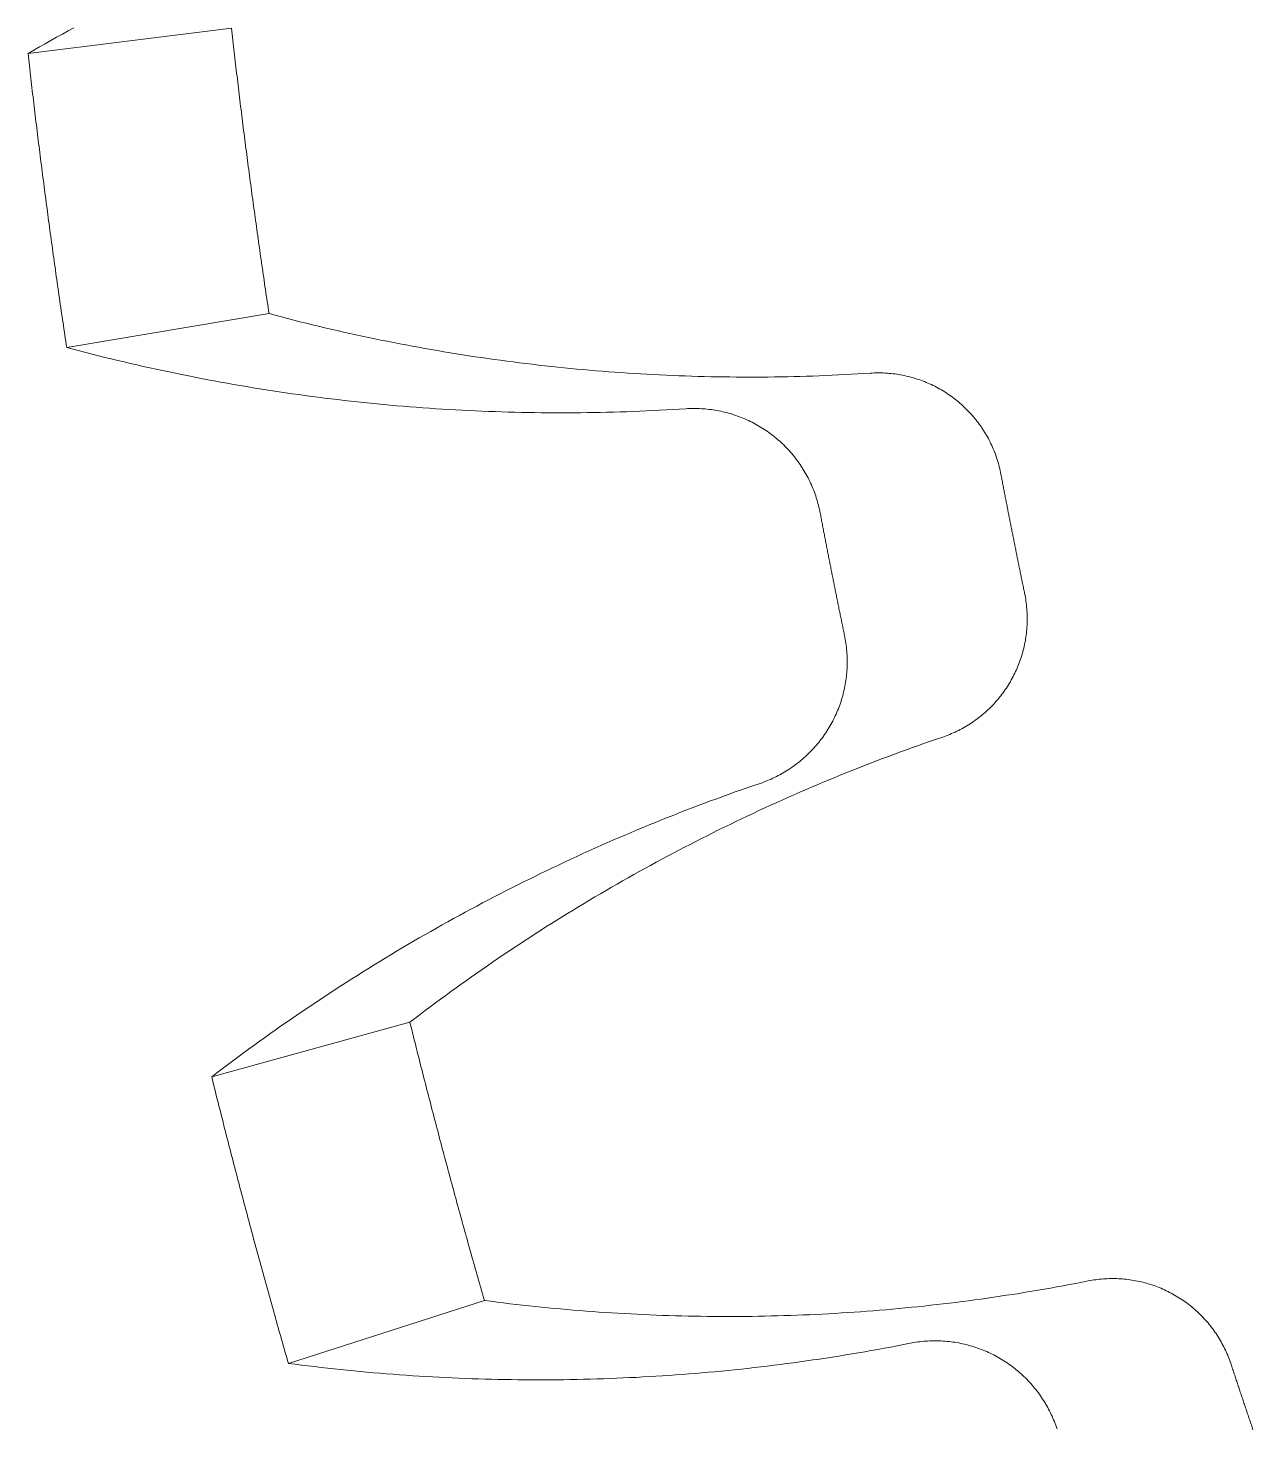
# Model space of a CAD drawing. Header units: millimetres. Extents: x 168.5 to 245.6, y 23.5 to 109.
# Drawn here: x 168.77 to 175.36, y 54.08 to 61.61 of the extents above; entities that cross this region are included whole.
import ezdxf

# ---------------------------------------------------------------- set-up
doc = ezdxf.new("R2010")
doc.units = ezdxf.units.MM
doc.layers.get('0').update_dxf_attribs({"true_color": 0xc2ced6})

# ---------------------------------------------------------------- blocks, each defined once
blk = doc.blocks.new('A$C346350F0')
at = {"color": 0, "linetype": 'Continuous', "lineweight": 0}
for p, q in [((-37.1773, -4.6469), (-38.2709, -4.7836)), ((-36.9753, -6.1816), (-38.0629, -6.3635)), ((-36.218, -9.989), (-37.2834, -10.2828)), ((-35.8174, -11.4842), (-36.871, -11.822))]:
    blk.add_line(p, q, dxfattribs=at)
for points in [[(-38.0241, -4.6454), (-38.0552, -4.6623), (-38.0862, -4.6793), (-38.1171, -4.6965), (-38.148, -4.7137), (-38.1788, -4.731), (-38.2096, -4.7484), (-38.2403, -4.766), (-38.2709, -4.7836)], [(-37.1773, -4.6469), (-37.1755, -4.6631), (-37.1736, -4.6793), (-37.1718, -4.6955), (-37.1699, -4.7117), (-37.1681, -4.7279), (-37.1662, -4.7441), (-37.1644, -4.7603), (-37.1625, -4.7764), (-37.1606, -4.7926), (-37.1587, -4.8088), (-37.1568, -4.825), (-37.1549, -4.8412), (-37.153, -4.8574), (-37.1511, -4.8736), (-37.1492, -4.8897), (-37.1473, -4.9059), (-37.1453, -4.9221), (-37.1434, -4.9383), (-37.1415, -4.9545), (-37.1395, -4.9706), (-37.1376, -4.9868), (-37.1356, -5.003), (-37.1336, -5.0192), (-37.1317, -5.0353), (-37.1297, -5.0515), (-37.1277, -5.0677), (-37.1257, -5.0839), (-37.1237, -5.1), (-37.1217, -5.1162), (-37.1197, -5.1324), (-37.1177, -5.1485), (-37.1156, -5.1647), (-37.1136, -5.1809), (-37.1116, -5.197), (-37.1095, -5.2132), (-37.1075, -5.2294), (-37.1054, -5.2455), (-37.1033, -5.2617), (-37.1013, -5.2779), (-37.0992, -5.294), (-37.0971, -5.3102), (-37.095, -5.3264), (-37.0929, -5.3425), (-37.0908, -5.3587), (-37.0887, -5.3748), (-37.0866, -5.391), (-37.0845, -5.4071), (-37.0824, -5.4233), (-37.0802, -5.4395), (-37.0781, -5.4556), (-37.0759, -5.4718), (-37.0738, -5.4879), (-37.0716, -5.5041), (-37.0695, -5.5202), (-37.0673, -5.5364), (-37.0651, -5.5525), (-37.0629, -5.5687), (-37.0607, -5.5848), (-37.0586, -5.601), (-37.0563, -5.6171), (-37.0541, -5.6333), (-37.0519, -5.6494), (-37.0497, -5.6655), (-37.0475, -5.6817), (-37.0452, -5.6978), (-37.043, -5.714), (-37.0408, -5.7301), (-37.0385, -5.7462), (-37.0362, -5.7624), (-37.034, -5.7785), (-37.0317, -5.7947), (-37.0294, -5.8108), (-37.0271, -5.8269), (-37.0248, -5.8431), (-37.0225, -5.8592), (-37.0202, -5.8753), (-37.0179, -5.8915), (-37.0156, -5.9076), (-37.0133, -5.9237), (-37.011, -5.9398), (-37.0086, -5.956), (-37.0063, -5.9721), (-37.0039, -5.9882), (-37.0016, -6.0043), (-36.9992, -6.0205), (-36.9969, -6.0366), (-36.9945, -6.0527), (-36.9921, -6.0688), (-36.9897, -6.0849), (-36.9873, -6.1011), (-36.9849, -6.1172), (-36.9825, -6.1333), (-36.9801, -6.1494), (-36.9777, -6.1655), (-36.9753, -6.1816)], [(-38.2709, -4.7836), (-38.269, -4.8003), (-38.2671, -4.817), (-38.2653, -4.8336), (-38.2634, -4.8503), (-38.2614, -4.867), (-38.2595, -4.8836), (-38.2576, -4.9003), (-38.2557, -4.9169), (-38.2537, -4.9336), (-38.2518, -4.9503), (-38.2499, -4.9669), (-38.2479, -4.9836), (-38.2459, -5.0003), (-38.244, -5.0169), (-38.242, -5.0336), (-38.24, -5.0502), (-38.238, -5.0669), (-38.236, -5.0835), (-38.234, -5.1002), (-38.232, -5.1169), (-38.23, -5.1335), (-38.228, -5.1502), (-38.226, -5.1668), (-38.2239, -5.1835), (-38.2219, -5.2001), (-38.2199, -5.2168), (-38.2178, -5.2334), (-38.2158, -5.2501), (-38.2137, -5.2667), (-38.2116, -5.2834), (-38.2095, -5.3), (-38.2075, -5.3166), (-38.2054, -5.3333), (-38.2033, -5.3499), (-38.2012, -5.3666), (-38.199, -5.3832), (-38.1969, -5.3999), (-38.1948, -5.4165), (-38.1927, -5.4331), (-38.1905, -5.4498), (-38.1884, -5.4664), (-38.1862, -5.483), (-38.1841, -5.4997), (-38.1819, -5.5163), (-38.1798, -5.5329), (-38.1776, -5.5496), (-38.1754, -5.5662), (-38.1732, -5.5828), (-38.171, -5.5995), (-38.1688, -5.6161), (-38.1666, -5.6327), (-38.1644, -5.6494), (-38.1622, -5.666), (-38.1599, -5.6826), (-38.1577, -5.6992), (-38.1555, -5.7159), (-38.1532, -5.7325), (-38.151, -5.7491), (-38.1487, -5.7657), (-38.1464, -5.7823), (-38.1442, -5.799), (-38.1419, -5.8156), (-38.1396, -5.8322), (-38.1373, -5.8488), (-38.135, -5.8654), (-38.1327, -5.8821), (-38.1304, -5.8987), (-38.128, -5.9153), (-38.1257, -5.9319), (-38.1234, -5.9485), (-38.1211, -5.9651), (-38.1187, -5.9817), (-38.1164, -5.9983), (-38.114, -6.0149), (-38.1116, -6.0315), (-38.1093, -6.0482), (-38.1069, -6.0648), (-38.1045, -6.0814), (-38.1021, -6.098), (-38.0997, -6.1146), (-38.0973, -6.1312), (-38.0949, -6.1478), (-38.0925, -6.1644), (-38.09, -6.181), (-38.0876, -6.1976), (-38.0852, -6.2142), (-38.0827, -6.2308), (-38.0803, -6.2474), (-38.0778, -6.2639), (-38.0754, -6.2805), (-38.0729, -6.2971), (-38.0704, -6.3137), (-38.0679, -6.3303), (-38.0654, -6.3469), (-38.0629, -6.3635)], [(-36.9753, -6.1816), (-36.9421, -6.1905), (-36.9089, -6.1992), (-36.8756, -6.2079), (-36.8423, -6.2164), (-36.809, -6.2248), (-36.7757, -6.2331), (-36.7423, -6.2412), (-36.7089, -6.2493), (-36.6755, -6.2572), (-36.6421, -6.265), (-36.6086, -6.2727), (-36.5751, -6.2803), (-36.5416, -6.2878), (-36.508, -6.2951), (-36.4745, -6.3024), (-36.4409, -6.3095), (-36.4072, -6.3165), (-36.3736, -6.3234), (-36.3399, -6.3302), (-36.3062, -6.3369), (-36.2725, -6.3434), (-36.2388, -6.3498), (-36.205, -6.3561), (-36.1712, -6.3623), (-36.1374, -6.3684), (-36.1036, -6.3744), (-36.0697, -6.3802), (-36.0359, -6.386), (-36.002, -6.3916), (-35.9681, -6.3971), (-35.9342, -6.4024), (-35.9002, -6.4077), (-35.8662, -6.4128), (-35.8323, -6.4179), (-35.7983, -6.4228), (-35.7643, -6.4276), (-35.7302, -6.4322), (-35.6962, -6.4368), (-35.6621, -6.4412), (-35.6281, -6.4456), (-35.594, -6.4498), (-35.5599, -6.4539), (-35.5258, -6.4578), (-35.4916, -6.4617), (-35.4575, -6.4654), (-35.4233, -6.469), (-35.3892, -6.4725), (-35.355, -6.4759), (-35.3208, -6.4792), (-35.2866, -6.4823), (-35.2524, -6.4853), (-35.2181, -6.4883), (-35.1839, -6.491), (-35.1497, -6.4937), (-35.1154, -6.4963), (-35.0811, -6.4987), (-35.0469, -6.501), (-35.0126, -6.5032), (-34.9783, -6.5053), (-34.944, -6.5073), (-34.9097, -6.5091), (-34.8754, -6.5108), (-34.8411, -6.5124), (-34.8068, -6.5139), (-34.7725, -6.5153), (-34.7382, -6.5166), (-34.7038, -6.5177), (-34.6695, -6.5187), (-34.6352, -6.5196), (-34.6008, -6.5204), (-34.5665, -6.521), (-34.5321, -6.5216), (-34.4978, -6.522), (-34.4634, -6.5223), (-34.4291, -6.5225), (-34.3948, -6.5226), (-34.3604, -6.5225), (-34.3261, -6.5223), (-34.2917, -6.5221), (-34.2574, -6.5217), (-34.223, -6.5211), (-34.1887, -6.5205), (-34.1543, -6.5197), (-34.12, -6.5188), (-34.0857, -6.5178), (-34.0513, -6.5167), (-34.017, -6.5155), (-33.9827, -6.5141), (-33.9484, -6.5127), (-33.9141, -6.5111), (-33.8798, -6.5094), (-33.8455, -6.5075), (-33.8112, -6.5056), (-33.7769, -6.5035), (-33.7426, -6.5014)], [(-38.0629, -6.3635), (-38.0288, -6.3726), (-37.9946, -6.3816), (-37.9604, -6.3905), (-37.9261, -6.3992), (-37.8918, -6.4079), (-37.8575, -6.4164), (-37.8232, -6.4248), (-37.7888, -6.4331), (-37.7544, -6.4413), (-37.72, -6.4493), (-37.6855, -6.4572), (-37.651, -6.4651), (-37.6165, -6.4728), (-37.582, -6.4803), (-37.5474, -6.4878), (-37.5128, -6.4951), (-37.4782, -6.5023), (-37.4436, -6.5094), (-37.4089, -6.5164), (-37.3742, -6.5233), (-37.3395, -6.53), (-37.3048, -6.5366), (-37.27, -6.5431), (-37.2352, -6.5495), (-37.2004, -6.5558), (-37.1656, -6.5619), (-37.1308, -6.5679), (-37.0959, -6.5738), (-37.061, -6.5796), (-37.0261, -6.5852), (-36.9912, -6.5908), (-36.9563, -6.5962), (-36.9213, -6.6015), (-36.8863, -6.6067), (-36.8513, -6.6117), (-36.8163, -6.6167), (-36.7813, -6.6215), (-36.7463, -6.6262), (-36.7112, -6.6307), (-36.6761, -6.6352), (-36.641, -6.6395), (-36.6059, -6.6437), (-36.5708, -6.6478), (-36.5357, -6.6518), (-36.5005, -6.6556), (-36.4654, -6.6593), (-36.4302, -6.6629), (-36.395, -6.6664), (-36.3598, -6.6698), (-36.3246, -6.673), (-36.2894, -6.6761), (-36.2541, -6.6791), (-36.2189, -6.682), (-36.1836, -6.6847), (-36.1484, -6.6874), (-36.1131, -6.6899), (-36.0778, -6.6923), (-36.0426, -6.6945), (-36.0073, -6.6967), (-35.972, -6.6987), (-35.9367, -6.7006), (-35.9013, -6.7024), (-35.866, -6.704), (-35.8307, -6.7056), (-35.7954, -6.707), (-35.76, -6.7083), (-35.7247, -6.7094), (-35.6894, -6.7105), (-35.654, -6.7114), (-35.6187, -6.7122), (-35.5833, -6.7129), (-35.548, -6.7134), (-35.5126, -6.7139), (-35.4772, -6.7142), (-35.4419, -6.7144), (-35.4065, -6.7144), (-35.3712, -6.7144), (-35.3358, -6.7142), (-35.3005, -6.7139), (-35.2651, -6.7135), (-35.2298, -6.713), (-35.1944, -6.7123), (-35.1591, -6.7115), (-35.1237, -6.7106), (-35.0884, -6.7096), (-35.053, -6.7084), (-35.0177, -6.7072), (-34.9824, -6.7058), (-34.947, -6.7043), (-34.9117, -6.7026), (-34.8764, -6.7009), (-34.8411, -6.699), (-34.8058, -6.697), (-34.7705, -6.6948), (-34.7352, -6.6926)], [(-33.0403, -7.0453), (-33.0423, -7.0352), (-33.0445, -7.0252), (-33.0467, -7.0153), (-33.0492, -7.0053), (-33.0518, -6.9955), (-33.0545, -6.9856), (-33.0574, -6.9758), (-33.0604, -6.966), (-33.0636, -6.9563), (-33.067, -6.9467), (-33.0704, -6.9371), (-33.0741, -6.9275), (-33.0778, -6.918), (-33.0818, -6.9086), (-33.0858, -6.8992), (-33.09, -6.8899), (-33.0944, -6.8806), (-33.0989, -6.8714), (-33.1035, -6.8623), (-33.1082, -6.8533), (-33.1131, -6.8443), (-33.1182, -6.8354), (-33.1234, -6.8266), (-33.1287, -6.8179), (-33.1341, -6.8092), (-33.1397, -6.8007), (-33.1454, -6.7922), (-33.1512, -6.7838), (-33.1572, -6.7755), (-33.1632, -6.7673), (-33.1694, -6.7591), (-33.1758, -6.7511), (-33.1822, -6.7432), (-33.1888, -6.7354), (-33.1955, -6.7276), (-33.2023, -6.72), (-33.2092, -6.7125), (-33.2163, -6.7051), (-33.2234, -6.6978), (-33.2307, -6.6906), (-33.238, -6.6835), (-33.2455, -6.6765), (-33.2531, -6.6697), (-33.2608, -6.6629), (-33.2686, -6.6563), (-33.2764, -6.6498), (-33.2844, -6.6434), (-33.2925, -6.6372), (-33.3007, -6.631), (-33.3089, -6.625), (-33.3173, -6.6191), (-33.3257, -6.6134), (-33.3343, -6.6078), (-33.3429, -6.6023), (-33.3516, -6.5969), (-33.3604, -6.5917), (-33.3692, -6.5866), (-33.3782, -6.5816), (-33.3872, -6.5768), (-33.3963, -6.5721), (-33.4054, -6.5676), (-33.4147, -6.5632), (-33.4239, -6.5589), (-33.4333, -6.5548), (-33.4427, -6.5508), (-33.4522, -6.547), (-33.4617, -6.5433), (-33.4713, -6.5397), (-33.4809, -6.5363), (-33.4906, -6.5331), (-33.5004, -6.53), (-33.5102, -6.527), (-33.52, -6.5242), (-33.5299, -6.5216), (-33.5398, -6.5191), (-33.5497, -6.5167), (-33.5597, -6.5145), (-33.5697, -6.5125), (-33.5798, -6.5106), (-33.5898, -6.5089), (-33.5999, -6.5073), (-33.61, -6.5058), (-33.6202, -6.5046), (-33.6303, -6.5034), (-33.6405, -6.5025), (-33.6507, -6.5017), (-33.6609, -6.501), (-33.6711, -6.5005), (-33.6813, -6.5002), (-33.6915, -6.5), (-33.7018, -6.4999), (-33.712, -6.5001), (-33.7222, -6.5003), (-33.7324, -6.5008), (-33.7426, -6.5014)], [(-34.0123, -7.2525), (-34.0143, -7.2422), (-34.0165, -7.2319), (-34.0189, -7.2216), (-34.0214, -7.2114), (-34.024, -7.2012), (-34.0269, -7.1911), (-34.0298, -7.181), (-34.033, -7.171), (-34.0363, -7.161), (-34.0397, -7.151), (-34.0433, -7.1411), (-34.047, -7.1313), (-34.0509, -7.1215), (-34.0549, -7.1118), (-34.0591, -7.1021), (-34.0634, -7.0926), (-34.0679, -7.083), (-34.0725, -7.0736), (-34.0773, -7.0642), (-34.0822, -7.0549), (-34.0872, -7.0457), (-34.0924, -7.0365), (-34.0977, -7.0274), (-34.1032, -7.0184), (-34.1088, -7.0095), (-34.1145, -7.0007), (-34.1204, -6.992), (-34.1264, -6.9833), (-34.1325, -6.9748), (-34.1388, -6.9663), (-34.1452, -6.958), (-34.1517, -6.9497), (-34.1583, -6.9415), (-34.1651, -6.9335), (-34.172, -6.9255), (-34.179, -6.9177), (-34.1861, -6.9099), (-34.1934, -6.9023), (-34.2007, -6.8948), (-34.2082, -6.8874), (-34.2158, -6.8801), (-34.2235, -6.8729), (-34.2313, -6.8659), (-34.2392, -6.8589), (-34.2472, -6.8521), (-34.2553, -6.8454), (-34.2635, -6.8388), (-34.2719, -6.8324), (-34.2803, -6.8261), (-34.2888, -6.8199), (-34.2974, -6.8138), (-34.3061, -6.8079), (-34.3149, -6.8021), (-34.3237, -6.7965), (-34.3327, -6.791), (-34.3417, -6.7856), (-34.3509, -6.7803), (-34.3601, -6.7752), (-34.3693, -6.7703), (-34.3787, -6.7654), (-34.3881, -6.7608), (-34.3976, -6.7562), (-34.4072, -6.7518), (-34.4168, -6.7476), (-34.4265, -6.7435), (-34.4362, -6.7396), (-34.4461, -6.7358), (-34.4559, -6.7321), (-34.4658, -6.7286), (-34.4758, -6.7253), (-34.4858, -6.7221), (-34.4959, -6.719), (-34.506, -6.7162), (-34.5162, -6.7134), (-34.5264, -6.7109), (-34.5366, -6.7084), (-34.5469, -6.7062), (-34.5572, -6.7041), (-34.5676, -6.7021), (-34.5779, -6.7003), (-34.5883, -6.6987), (-34.5987, -6.6972), (-34.6092, -6.6959), (-34.6196, -6.6947), (-34.6301, -6.6938), (-34.6406, -6.6929), (-34.6511, -6.6922), (-34.6616, -6.6917), (-34.6721, -6.6914), (-34.6826, -6.6912), (-34.6932, -6.6911), (-34.7037, -6.6913), (-34.7142, -6.6915), (-34.7247, -6.692), (-34.7352, -6.6926)], [(-33.0403, -7.0453), (-33.0391, -7.052), (-33.0378, -7.0587), (-33.0365, -7.0655), (-33.0352, -7.0722), (-33.0339, -7.079), (-33.0326, -7.0857), (-33.0313, -7.0925), (-33.03, -7.0992), (-33.0288, -7.106), (-33.0275, -7.1127), (-33.0262, -7.1195), (-33.0249, -7.1262), (-33.0236, -7.133), (-33.0223, -7.1397), (-33.021, -7.1465), (-33.0197, -7.1532), (-33.0184, -7.16), (-33.0171, -7.1667), (-33.0158, -7.1734), (-33.0145, -7.1802), (-33.0132, -7.1869), (-33.0118, -7.1937), (-33.0105, -7.2004), (-33.0092, -7.2072), (-33.0079, -7.2139), (-33.0066, -7.2207), (-33.0053, -7.2274), (-33.004, -7.2341), (-33.0027, -7.2409), (-33.0013, -7.2476), (-33, -7.2544), (-32.9987, -7.2611), (-32.9974, -7.2679), (-32.996, -7.2746), (-32.9947, -7.2813), (-32.9934, -7.2881), (-32.9921, -7.2948), (-32.9907, -7.3016), (-32.9894, -7.3083), (-32.9881, -7.315), (-32.9868, -7.3218), (-32.9854, -7.3285), (-32.9841, -7.3353), (-32.9827, -7.342), (-32.9814, -7.3487), (-32.9801, -7.3555), (-32.9787, -7.3622), (-32.9774, -7.369), (-32.9761, -7.3757), (-32.9747, -7.3824), (-32.9734, -7.3892), (-32.972, -7.3959), (-32.9707, -7.4026), (-32.9693, -7.4094), (-32.968, -7.4161), (-32.9666, -7.4229), (-32.9653, -7.4296), (-32.9639, -7.4363), (-32.9626, -7.4431), (-32.9612, -7.4498), (-32.9599, -7.4565), (-32.9585, -7.4633), (-32.9571, -7.47), (-32.9558, -7.4767), (-32.9544, -7.4835), (-32.9531, -7.4902), (-32.9517, -7.4969), (-32.9503, -7.5037), (-32.949, -7.5104), (-32.9476, -7.5171), (-32.9462, -7.5239), (-32.9449, -7.5306), (-32.9435, -7.5373), (-32.9421, -7.5441), (-32.9407, -7.5508), (-32.9394, -7.5575), (-32.938, -7.5643), (-32.9366, -7.571), (-32.9352, -7.5777), (-32.9339, -7.5844), (-32.9325, -7.5912), (-32.9311, -7.5979), (-32.9297, -7.6046), (-32.9283, -7.6114), (-32.9269, -7.6181), (-32.9256, -7.6248), (-32.9242, -7.6316), (-32.9228, -7.6383), (-32.9214, -7.645), (-32.92, -7.6517), (-32.9186, -7.6585), (-32.9172, -7.6652), (-32.9158, -7.6719), (-32.9144, -7.6786), (-32.913, -7.6854)], [(-34.0123, -7.2525), (-34.011, -7.2594), (-34.0096, -7.2664), (-34.0083, -7.2733), (-34.007, -7.2803), (-34.0057, -7.2872), (-34.0043, -7.2942), (-34.003, -7.3011), (-34.0017, -7.3081), (-34.0004, -7.315), (-33.999, -7.322), (-33.9977, -7.3289), (-33.9964, -7.3359), (-33.995, -7.3428), (-33.9937, -7.3497), (-33.9923, -7.3567), (-33.991, -7.3636), (-33.9897, -7.3706), (-33.9883, -7.3775), (-33.987, -7.3845), (-33.9856, -7.3914), (-33.9843, -7.3984), (-33.9829, -7.4053), (-33.9816, -7.4122), (-33.9802, -7.4192), (-33.9789, -7.4261), (-33.9775, -7.4331), (-33.9762, -7.44), (-33.9748, -7.4469), (-33.9735, -7.4539), (-33.9721, -7.4608), (-33.9708, -7.4678), (-33.9694, -7.4747), (-33.968, -7.4817), (-33.9667, -7.4886), (-33.9653, -7.4955), (-33.964, -7.5025), (-33.9626, -7.5094), (-33.9612, -7.5163), (-33.9599, -7.5233), (-33.9585, -7.5302), (-33.9571, -7.5372), (-33.9557, -7.5441), (-33.9544, -7.551), (-33.953, -7.558), (-33.9516, -7.5649), (-33.9502, -7.5719), (-33.9489, -7.5788), (-33.9475, -7.5857), (-33.9461, -7.5927), (-33.9447, -7.5996), (-33.9433, -7.6065), (-33.942, -7.6135), (-33.9406, -7.6204), (-33.9392, -7.6273), (-33.9378, -7.6343), (-33.9364, -7.6412), (-33.935, -7.6481), (-33.9336, -7.6551), (-33.9322, -7.662), (-33.9308, -7.6689), (-33.9294, -7.6759), (-33.928, -7.6828), (-33.9266, -7.6897), (-33.9252, -7.6967), (-33.9238, -7.7036), (-33.9224, -7.7105), (-33.921, -7.7175), (-33.9196, -7.7244), (-33.9182, -7.7313), (-33.9168, -7.7383), (-33.9154, -7.7452), (-33.914, -7.7521), (-33.9126, -7.7591), (-33.9112, -7.766), (-33.9098, -7.7729), (-33.9083, -7.7798), (-33.9069, -7.7868), (-33.9055, -7.7937), (-33.9041, -7.8006), (-33.9027, -7.8076), (-33.9012, -7.8145), (-33.8998, -7.8214), (-33.8984, -7.8283), (-33.897, -7.8353), (-33.8956, -7.8422), (-33.8941, -7.8491), (-33.8927, -7.856), (-33.8913, -7.863), (-33.8898, -7.8699), (-33.8884, -7.8768), (-33.887, -7.8837), (-33.8855, -7.8907), (-33.8841, -7.8976), (-33.8827, -7.9045), (-33.8812, -7.9114)], [(-33.3537, -8.4566), (-33.3441, -8.4532), (-33.3345, -8.4497), (-33.3249, -8.4461), (-33.3154, -8.4423), (-33.306, -8.4383), (-33.2966, -8.4343), (-33.2873, -8.43), (-33.2781, -8.4257), (-33.2689, -8.4211), (-33.2598, -8.4165), (-33.2508, -8.4117), (-33.2418, -8.4068), (-33.233, -8.4017), (-33.2242, -8.3965), (-33.2154, -8.3912), (-33.2068, -8.3857), (-33.1982, -8.3801), (-33.1898, -8.3744), (-33.1814, -8.3686), (-33.1731, -8.3626), (-33.1649, -8.3565), (-33.1568, -8.3503), (-33.1488, -8.3439), (-33.1409, -8.3374), (-33.1331, -8.3309), (-33.1254, -8.3241), (-33.1177, -8.3173), (-33.1102, -8.3104), (-33.1029, -8.3033), (-33.0956, -8.2962), (-33.0884, -8.2889), (-33.0813, -8.2815), (-33.0744, -8.274), (-33.0675, -8.2664), (-33.0608, -8.2587), (-33.0542, -8.2509), (-33.0477, -8.243), (-33.0414, -8.235), (-33.0351, -8.2269), (-33.029, -8.2187), (-33.023, -8.2104), (-33.0172, -8.202), (-33.0115, -8.1936), (-33.0058, -8.185), (-33.0004, -8.1764), (-32.995, -8.1677), (-32.9898, -8.1589), (-32.9848, -8.15), (-32.9798, -8.1411), (-32.975, -8.132), (-32.9704, -8.1229), (-32.9659, -8.1138), (-32.9615, -8.1045), (-32.9572, -8.0952), (-32.9531, -8.0859), (-32.9492, -8.0765), (-32.9454, -8.067), (-32.9417, -8.0574), (-32.9382, -8.0478), (-32.9348, -8.0382), (-32.9316, -8.0285), (-32.9285, -8.0187), (-32.9256, -8.0089), (-32.9228, -7.9991), (-32.9202, -7.9892), (-32.9177, -7.9793), (-32.9154, -7.9694), (-32.9132, -7.9594), (-32.9112, -7.9494), (-32.9093, -7.9393), (-32.9076, -7.9292), (-32.9061, -7.9191), (-32.9047, -7.909), (-32.9034, -7.8989), (-32.9023, -7.8887), (-32.9014, -7.8785), (-32.9006, -7.8683), (-32.8999, -7.8581), (-32.8995, -7.8479), (-32.8992, -7.8377), (-32.899, -7.8275), (-32.899, -7.8173), (-32.8991, -7.8071), (-32.8994, -7.7968), (-32.8999, -7.7866), (-32.9005, -7.7764), (-32.9013, -7.7662), (-32.9022, -7.7561), (-32.9033, -7.7459), (-32.9045, -7.7357), (-32.9059, -7.7256), (-32.9075, -7.7155), (-32.9092, -7.7054), (-32.911, -7.6954), (-32.913, -7.6854)], [(-34.3349, -8.7054), (-34.3249, -8.7019), (-34.3151, -8.6983), (-34.3052, -8.6945), (-34.2955, -8.6906), (-34.2858, -8.6866), (-34.2761, -8.6824), (-34.2665, -8.678), (-34.257, -8.6735), (-34.2476, -8.6689), (-34.2382, -8.6641), (-34.2289, -8.6592), (-34.2197, -8.6541), (-34.2106, -8.6489), (-34.2015, -8.6435), (-34.1925, -8.638), (-34.1836, -8.6324), (-34.1748, -8.6267), (-34.1661, -8.6208), (-34.1575, -8.6148), (-34.1489, -8.6086), (-34.1405, -8.6023), (-34.1322, -8.5959), (-34.1239, -8.5894), (-34.1158, -8.5827), (-34.1077, -8.5759), (-34.0998, -8.569), (-34.092, -8.562), (-34.0842, -8.5548), (-34.0766, -8.5476), (-34.0691, -8.5402), (-34.0617, -8.5327), (-34.0545, -8.5251), (-34.0473, -8.5174), (-34.0403, -8.5096), (-34.0334, -8.5016), (-34.0266, -8.4936), (-34.0199, -8.4855), (-34.0134, -8.4772), (-34.0069, -8.4689), (-34.0006, -8.4605), (-33.9945, -8.4519), (-33.9884, -8.4433), (-33.9825, -8.4346), (-33.9768, -8.4258), (-33.9711, -8.4169), (-33.9656, -8.408), (-33.9603, -8.3989), (-33.9551, -8.3898), (-33.95, -8.3806), (-33.945, -8.3713), (-33.9403, -8.3619), (-33.9356, -8.3525), (-33.9311, -8.343), (-33.9267, -8.3334), (-33.9225, -8.3237), (-33.9184, -8.314), (-33.9145, -8.3043), (-33.9107, -8.2945), (-33.9071, -8.2846), (-33.9037, -8.2746), (-33.9003, -8.2647), (-33.8972, -8.2546), (-33.8942, -8.2445), (-33.8913, -8.2344), (-33.8886, -8.2243), (-33.886, -8.214), (-33.8837, -8.2038), (-33.8814, -8.1935), (-33.8793, -8.1832), (-33.8774, -8.1729), (-33.8757, -8.1625), (-33.874, -8.1521), (-33.8726, -8.1417), (-33.8713, -8.1312), (-33.8702, -8.1208), (-33.8692, -8.1103), (-33.8684, -8.0998), (-33.8678, -8.0893), (-33.8673, -8.0788), (-33.8669, -8.0683), (-33.8668, -8.0578), (-33.8668, -8.0472), (-33.8669, -8.0367), (-33.8672, -8.0262), (-33.8677, -8.0157), (-33.8683, -8.0052), (-33.8691, -7.9947), (-33.8701, -7.9842), (-33.8712, -7.9738), (-33.8725, -7.9633), (-33.8739, -7.9529), (-33.8755, -7.9425), (-33.8772, -7.9321), (-33.8792, -7.9218), (-33.8812, -7.9114)], [(-33.3537, -8.4566), (-33.3862, -8.4677), (-33.4187, -8.4789), (-33.4511, -8.4902), (-33.4835, -8.5017), (-33.5159, -8.5132), (-33.5482, -8.5249), (-33.5804, -8.5367), (-33.6127, -8.5485), (-33.6448, -8.5605), (-33.677, -8.5726), (-33.7091, -8.5848), (-33.7411, -8.5972), (-33.7732, -8.6096), (-33.8051, -8.6222), (-33.8371, -8.6348), (-33.869, -8.6476), (-33.9008, -8.6605), (-33.9326, -8.6734), (-33.9643, -8.6865), (-33.9961, -8.6997), (-34.0277, -8.7131), (-34.0593, -8.7265), (-34.0909, -8.74), (-34.1224, -8.7537), (-34.1539, -8.7674), (-34.1853, -8.7813), (-34.2167, -8.7952), (-34.248, -8.8093), (-34.2793, -8.8235), (-34.3105, -8.8378), (-34.3417, -8.8522), (-34.3729, -8.8667), (-34.4039, -8.8813), (-34.435, -8.896), (-34.466, -8.9109), (-34.4969, -8.9258), (-34.5278, -8.9408), (-34.5586, -8.956), (-34.5894, -8.9712), (-34.6201, -8.9866), (-34.6508, -9.0021), (-34.6814, -9.0176), (-34.7119, -9.0333), (-34.7424, -9.0491), (-34.7729, -9.065), (-34.8033, -9.081), (-34.8336, -9.0971), (-34.8639, -9.1133), (-34.8941, -9.1296), (-34.9243, -9.146), (-34.9544, -9.1625), (-34.9845, -9.1791), (-35.0145, -9.1959), (-35.0444, -9.2127), (-35.0743, -9.2296), (-35.1042, -9.2466), (-35.1339, -9.2638), (-35.1636, -9.281), (-35.1933, -9.2984), (-35.2229, -9.3158), (-35.2524, -9.3333), (-35.2819, -9.351), (-35.3113, -9.3687), (-35.3406, -9.3866), (-35.3699, -9.4045), (-35.3991, -9.4226), (-35.4283, -9.4407), (-35.4574, -9.459), (-35.4864, -9.4773), (-35.5154, -9.4958), (-35.5443, -9.5143), (-35.5731, -9.533), (-35.6019, -9.5518), (-35.6306, -9.5706), (-35.6593, -9.5896), (-35.6878, -9.6086), (-35.7164, -9.6277), (-35.7448, -9.647), (-35.7732, -9.6663), (-35.8015, -9.6858), (-35.8298, -9.7053), (-35.8579, -9.7249), (-35.8861, -9.7447), (-35.9141, -9.7645), (-35.9421, -9.7844), (-35.97, -9.8045), (-35.9978, -9.8246), (-36.0256, -9.8448), (-36.0533, -9.8651), (-36.0809, -9.8855), (-36.1085, -9.906), (-36.136, -9.9266), (-36.1634, -9.9473), (-36.1907, -9.9681), (-36.218, -9.989)], [(-34.3349, -8.7054), (-34.3683, -8.7168), (-34.4018, -8.7283), (-34.4351, -8.74), (-34.4685, -8.7518), (-34.5018, -8.7637), (-34.535, -8.7757), (-34.5683, -8.7878), (-34.6014, -8.8), (-34.6346, -8.8124), (-34.6677, -8.8248), (-34.7007, -8.8374), (-34.7337, -8.8501), (-34.7667, -8.8629), (-34.7996, -8.8758), (-34.8324, -8.8888), (-34.8653, -8.902), (-34.898, -8.9152), (-34.9308, -8.9286), (-34.9635, -8.9421), (-34.9961, -8.9557), (-35.0287, -8.9694), (-35.0612, -8.9832), (-35.0937, -8.9971), (-35.1262, -9.0112), (-35.1586, -9.0253), (-35.1909, -9.0396), (-35.2232, -9.054), (-35.2555, -9.0685), (-35.2877, -9.0831), (-35.3198, -9.0978), (-35.352, -9.1126), (-35.384, -9.1275), (-35.416, -9.1426), (-35.4479, -9.1577), (-35.4798, -9.173), (-35.5117, -9.1884), (-35.5435, -9.2039), (-35.5752, -9.2194), (-35.6069, -9.2351), (-35.6385, -9.251), (-35.6701, -9.2669), (-35.7016, -9.2829), (-35.733, -9.2991), (-35.7644, -9.3153), (-35.7958, -9.3317), (-35.8271, -9.3481), (-35.8583, -9.3647), (-35.8895, -9.3814), (-35.9206, -9.3982), (-35.9517, -9.415), (-35.9827, -9.432), (-36.0136, -9.4492), (-36.0445, -9.4664), (-36.0753, -9.4837), (-36.1061, -9.5011), (-36.1368, -9.5187), (-36.1674, -9.5363), (-36.198, -9.554), (-36.2285, -9.5719), (-36.259, -9.5898), (-36.2894, -9.6079), (-36.3197, -9.6261), (-36.35, -9.6443), (-36.3802, -9.6627), (-36.4104, -9.6812), (-36.4404, -9.6998), (-36.4705, -9.7185), (-36.5004, -9.7372), (-36.5303, -9.7561), (-36.5601, -9.7751), (-36.5899, -9.7942), (-36.6196, -9.8134), (-36.6492, -9.8327), (-36.6788, -9.8521), (-36.7082, -9.8716), (-36.7377, -9.8913), (-36.767, -9.911), (-36.7963, -9.9308), (-36.8255, -9.9507), (-36.8547, -9.9707), (-36.8838, -9.9908), (-36.9128, -10.011), (-36.9417, -10.0313), (-36.9706, -10.0518), (-36.9994, -10.0723), (-37.0281, -10.0929), (-37.0568, -10.1136), (-37.0853, -10.1344), (-37.1139, -10.1553), (-37.1423, -10.1763), (-37.1707, -10.1974), (-37.199, -10.2186), (-37.2272, -10.2399), (-37.2553, -10.2613), (-37.2834, -10.2828)], [(-36.218, -9.989), (-36.2141, -10.0048), (-36.2101, -10.0206), (-36.2062, -10.0364), (-36.2023, -10.0522), (-36.1983, -10.068), (-36.1943, -10.0838), (-36.1904, -10.0996), (-36.1864, -10.1154), (-36.1824, -10.1312), (-36.1785, -10.147), (-36.1745, -10.1628), (-36.1705, -10.1786), (-36.1665, -10.1944), (-36.1625, -10.2102), (-36.1585, -10.226), (-36.1544, -10.2418), (-36.1504, -10.2576), (-36.1464, -10.2734), (-36.1423, -10.2892), (-36.1383, -10.305), (-36.1342, -10.3208), (-36.1302, -10.3365), (-36.1261, -10.3523), (-36.1221, -10.3681), (-36.118, -10.3839), (-36.1139, -10.3997), (-36.1098, -10.4154), (-36.1057, -10.4312), (-36.1016, -10.447), (-36.0975, -10.4627), (-36.0934, -10.4785), (-36.0893, -10.4943), (-36.0852, -10.51), (-36.081, -10.5258), (-36.0769, -10.5416), (-36.0727, -10.5573), (-36.0686, -10.5731), (-36.0644, -10.5888), (-36.0603, -10.6046), (-36.0561, -10.6203), (-36.0519, -10.6361), (-36.0478, -10.6518), (-36.0436, -10.6676), (-36.0394, -10.6833), (-36.0352, -10.6991), (-36.031, -10.7148), (-36.0268, -10.7306), (-36.0226, -10.7463), (-36.0183, -10.7621), (-36.0141, -10.7778), (-36.0099, -10.7935), (-36.0056, -10.8093), (-36.0014, -10.825), (-35.9971, -10.8407), (-35.9929, -10.8564), (-35.9886, -10.8722), (-35.9843, -10.8879), (-35.98, -10.9036), (-35.9758, -10.9193), (-35.9715, -10.9351), (-35.9672, -10.9508), (-35.9629, -10.9665), (-35.9585, -10.9822), (-35.9542, -10.9979), (-35.9499, -11.0136), (-35.9456, -11.0293), (-35.9412, -11.0451), (-35.9369, -11.0608), (-35.9326, -11.0765), (-35.9282, -11.0922), (-35.9238, -11.1079), (-35.9195, -11.1236), (-35.9151, -11.1393), (-35.9107, -11.155), (-35.9063, -11.1707), (-35.902, -11.1864), (-35.8976, -11.202), (-35.8932, -11.2177), (-35.8888, -11.2334), (-35.8843, -11.2491), (-35.8799, -11.2648), (-35.8755, -11.2805), (-35.8711, -11.2962), (-35.8666, -11.3118), (-35.8622, -11.3275), (-35.8577, -11.3432), (-35.8533, -11.3589), (-35.8488, -11.3745), (-35.8443, -11.3902), (-35.8399, -11.4059), (-35.8354, -11.4215), (-35.8309, -11.4372), (-35.8264, -11.4529), (-35.8219, -11.4685), (-35.8174, -11.4842)], [(-37.2834, -10.2828), (-37.2794, -10.2991), (-37.2753, -10.3154), (-37.2713, -10.3316), (-37.2672, -10.3479), (-37.2631, -10.3642), (-37.2591, -10.3805), (-37.255, -10.3967), (-37.2509, -10.413), (-37.2468, -10.4293), (-37.2427, -10.4455), (-37.2386, -10.4618), (-37.2345, -10.4781), (-37.2304, -10.4943), (-37.2262, -10.5106), (-37.2221, -10.5268), (-37.218, -10.5431), (-37.2138, -10.5594), (-37.2097, -10.5756), (-37.2055, -10.5919), (-37.2014, -10.6081), (-37.1972, -10.6244), (-37.193, -10.6406), (-37.1888, -10.6568), (-37.1847, -10.6731), (-37.1805, -10.6893), (-37.1763, -10.7056), (-37.172, -10.7218), (-37.1678, -10.738), (-37.1636, -10.7543), (-37.1594, -10.7705), (-37.1552, -10.7867), (-37.1509, -10.803), (-37.1467, -10.8192), (-37.1424, -10.8354), (-37.1382, -10.8517), (-37.1339, -10.8679), (-37.1296, -10.8841), (-37.1253, -10.9003), (-37.1211, -10.9165), (-37.1168, -10.9328), (-37.1125, -10.949), (-37.1082, -10.9652), (-37.1039, -10.9814), (-37.0995, -10.9976), (-37.0952, -11.0138), (-37.0909, -11.03), (-37.0866, -11.0462), (-37.0822, -11.0624), (-37.0779, -11.0786), (-37.0735, -11.0948), (-37.0692, -11.111), (-37.0648, -11.1272), (-37.0604, -11.1434), (-37.056, -11.1596), (-37.0516, -11.1758), (-37.0473, -11.192), (-37.0429, -11.2082), (-37.0385, -11.2244), (-37.034, -11.2406), (-37.0296, -11.2567), (-37.0252, -11.2729), (-37.0208, -11.2891), (-37.0163, -11.3053), (-37.0119, -11.3214), (-37.0074, -11.3376), (-37.003, -11.3538), (-36.9985, -11.37), (-36.9941, -11.3861), (-36.9896, -11.4023), (-36.9851, -11.4185), (-36.9806, -11.4346), (-36.9761, -11.4508), (-36.9716, -11.467), (-36.9671, -11.4831), (-36.9626, -11.4993), (-36.9581, -11.5154), (-36.9536, -11.5316), (-36.949, -11.5477), (-36.9445, -11.5639), (-36.9399, -11.58), (-36.9354, -11.5962), (-36.9308, -11.6123), (-36.9263, -11.6285), (-36.9217, -11.6446), (-36.9171, -11.6607), (-36.9125, -11.6769), (-36.9079, -11.693), (-36.9034, -11.7091), (-36.8988, -11.7253), (-36.8941, -11.7414), (-36.8895, -11.7575), (-36.8849, -11.7736), (-36.8803, -11.7898), (-36.8756, -11.8059), (-36.871, -11.822)], [(-31.8034, -11.8267), (-31.8067, -11.817), (-31.8101, -11.8074), (-31.8137, -11.7978), (-31.8174, -11.7883), (-31.8213, -11.7788), (-31.8253, -11.7694), (-31.8294, -11.7601), (-31.8337, -11.7508), (-31.8381, -11.7416), (-31.8427, -11.7324), (-31.8474, -11.7234), (-31.8523, -11.7144), (-31.8572, -11.7055), (-31.8624, -11.6966), (-31.8676, -11.6878), (-31.873, -11.6792), (-31.8785, -11.6706), (-31.8842, -11.662), (-31.8899, -11.6536), (-31.8958, -11.6453), (-31.9019, -11.637), (-31.908, -11.6289), (-31.9143, -11.6208), (-31.9207, -11.6128), (-31.9272, -11.605), (-31.9339, -11.5972), (-31.9406, -11.5895), (-31.9475, -11.582), (-31.9545, -11.5745), (-31.9616, -11.5672), (-31.9688, -11.5599), (-31.9761, -11.5528), (-31.9836, -11.5458), (-31.9911, -11.5389), (-31.9987, -11.5321), (-32.0065, -11.5254), (-32.0143, -11.5189), (-32.0223, -11.5124), (-32.0303, -11.5061), (-32.0384, -11.4999), (-32.0467, -11.4939), (-32.055, -11.488), (-32.0634, -11.4821), (-32.0719, -11.4765), (-32.0805, -11.4709), (-32.0891, -11.4655), (-32.0979, -11.4602), (-32.1067, -11.4551), (-32.1156, -11.4501), (-32.1246, -11.4452), (-32.1337, -11.4404), (-32.1428, -11.4358), (-32.152, -11.4314), (-32.1612, -11.4271), (-32.1706, -11.4229), (-32.18, -11.4188), (-32.1894, -11.415), (-32.1989, -11.4112), (-32.2085, -11.4076), (-32.2181, -11.4041), (-32.2278, -11.4008), (-32.2375, -11.3977), (-32.2472, -11.3947), (-32.257, -11.3918), (-32.2669, -11.3891), (-32.2768, -11.3865), (-32.2867, -11.3841), (-32.2967, -11.3818), (-32.3067, -11.3797), (-32.3167, -11.3778), (-32.3268, -11.376), (-32.3369, -11.3743), (-32.347, -11.3728), (-32.3571, -11.3715), (-32.3673, -11.3703), (-32.3774, -11.3693), (-32.3876, -11.3684), (-32.3978, -11.3677), (-32.408, -11.3671), (-32.4182, -11.3667), (-32.4284, -11.3665), (-32.4386, -11.3664), (-32.4489, -11.3664), (-32.4591, -11.3666), (-32.4693, -11.367), (-32.4795, -11.3675), (-32.4897, -11.3682), (-32.4999, -11.369), (-32.5101, -11.37), (-32.5202, -11.3712), (-32.5303, -11.3725), (-32.5405, -11.3739), (-32.5506, -11.3755), (-32.5606, -11.3773), (-32.5707, -11.3792)], [(-35.8174, -11.4842), (-35.7833, -11.4886), (-35.7492, -11.493), (-35.7152, -11.4972), (-35.6811, -11.5013), (-35.6469, -11.5052), (-35.6128, -11.5091), (-35.5787, -11.5128), (-35.5445, -11.5165), (-35.5103, -11.52), (-35.4762, -11.5234), (-35.442, -11.5266), (-35.4078, -11.5298), (-35.3736, -11.5328), (-35.3393, -11.5357), (-35.3051, -11.5385), (-35.2709, -11.5412), (-35.2366, -11.5438), (-35.2023, -11.5462), (-35.1681, -11.5485), (-35.1338, -11.5507), (-35.0995, -11.5528), (-35.0652, -11.5548), (-35.0309, -11.5566), (-34.9966, -11.5584), (-34.9623, -11.56), (-34.928, -11.5615), (-34.8937, -11.5629), (-34.8594, -11.5641), (-34.825, -11.5653), (-34.7907, -11.5663), (-34.7564, -11.5672), (-34.722, -11.568), (-34.6877, -11.5687), (-34.6533, -11.5692), (-34.619, -11.5696), (-34.5846, -11.5699), (-34.5503, -11.5701), (-34.516, -11.5702), (-34.4816, -11.5702), (-34.4473, -11.57), (-34.4129, -11.5697), (-34.3786, -11.5693), (-34.3442, -11.5688), (-34.3099, -11.5682), (-34.2755, -11.5674), (-34.2412, -11.5665), (-34.2069, -11.5656), (-34.1725, -11.5644), (-34.1382, -11.5632), (-34.1039, -11.5619), (-34.0696, -11.5604), (-34.0353, -11.5588), (-34.001, -11.5571), (-33.9667, -11.5553), (-33.9324, -11.5534), (-33.8981, -11.5513), (-33.8638, -11.5491), (-33.8295, -11.5468), (-33.7953, -11.5444), (-33.761, -11.5419), (-33.7268, -11.5392), (-33.6925, -11.5365), (-33.6583, -11.5336), (-33.6241, -11.5306), (-33.5899, -11.5275), (-33.5557, -11.5242), (-33.5215, -11.5209), (-33.4873, -11.5174), (-33.4532, -11.5138), (-33.419, -11.5101), (-33.3849, -11.5063), (-33.3508, -11.5023), (-33.3167, -11.4983), (-33.2826, -11.4941), (-33.2485, -11.4898), (-33.2144, -11.4854), (-33.1804, -11.4808), (-33.1464, -11.4762), (-33.1124, -11.4714), (-33.0784, -11.4665), (-33.0444, -11.4615), (-33.0104, -11.4564), (-32.9765, -11.4512), (-32.9425, -11.4458), (-32.9086, -11.4403), (-32.8747, -11.4348), (-32.8409, -11.4291), (-32.807, -11.4232), (-32.7732, -11.4173), (-32.7394, -11.4112), (-32.7056, -11.4051), (-32.6718, -11.3988), (-32.6381, -11.3924), (-32.6044, -11.3858), (-32.5707, -11.3792)], [(-36.871, -11.822), (-36.8359, -11.8266), (-36.8009, -11.831), (-36.7658, -11.8354), (-36.7307, -11.8396), (-36.6956, -11.8437), (-36.6604, -11.8477), (-36.6253, -11.8515), (-36.5901, -11.8552), (-36.5549, -11.8589), (-36.5198, -11.8623), (-36.4846, -11.8657), (-36.4493, -11.8689), (-36.4141, -11.8721), (-36.3789, -11.8751), (-36.3437, -11.878), (-36.3084, -11.8807), (-36.2731, -11.8833), (-36.2379, -11.8859), (-36.2026, -11.8883), (-36.1673, -11.8905), (-36.132, -11.8927), (-36.0967, -11.8947), (-36.0614, -11.8966), (-36.0261, -11.8984), (-35.9908, -11.9001), (-35.9555, -11.9016), (-35.9201, -11.903), (-35.8848, -11.9043), (-35.8495, -11.9055), (-35.8141, -11.9065), (-35.7788, -11.9075), (-35.7434, -11.9083), (-35.7081, -11.909), (-35.6727, -11.9095), (-35.6374, -11.91), (-35.602, -11.9103), (-35.5667, -11.9105), (-35.5313, -11.9106), (-35.4959, -11.9105), (-35.4606, -11.9104), (-35.4252, -11.9101), (-35.3899, -11.9097), (-35.3545, -11.9091), (-35.3192, -11.9085), (-35.2838, -11.9077), (-35.2485, -11.9068), (-35.2131, -11.9058), (-35.1778, -11.9046), (-35.1425, -11.9034), (-35.1071, -11.902), (-35.0718, -11.9005), (-35.0365, -11.8988), (-35.0012, -11.8971), (-34.9659, -11.8952), (-34.9306, -11.8932), (-34.8953, -11.8911), (-34.86, -11.8889), (-34.8247, -11.8865), (-34.7894, -11.884), (-34.7542, -11.8814), (-34.7189, -11.8787), (-34.6837, -11.8758), (-34.6484, -11.8729), (-34.6132, -11.8698), (-34.578, -11.8666), (-34.5428, -11.8632), (-34.5076, -11.8598), (-34.4724, -11.8562), (-34.4373, -11.8525), (-34.4021, -11.8487), (-34.367, -11.8447), (-34.3319, -11.8407), (-34.2967, -11.8365), (-34.2617, -11.8322), (-34.2266, -11.8278), (-34.1915, -11.8232), (-34.1565, -11.8186), (-34.1214, -11.8138), (-34.0864, -11.8089), (-34.0514, -11.8038), (-34.0164, -11.7987), (-33.9815, -11.7934), (-33.9465, -11.788), (-33.9116, -11.7825), (-33.8767, -11.7769), (-33.8418, -11.7711), (-33.8069, -11.7653), (-33.7721, -11.7593), (-33.7373, -11.7532), (-33.7025, -11.7469), (-33.6677, -11.7406), (-33.6329, -11.7341), (-33.5982, -11.7275), (-33.5635, -11.7208), (-33.5288, -11.714)], [(-32.739, -12.1746), (-32.7424, -12.1646), (-32.7459, -12.1547), (-32.7496, -12.1449), (-32.7534, -12.1351), (-32.7574, -12.1253), (-32.7615, -12.1156), (-32.7657, -12.106), (-32.7702, -12.0965), (-32.7747, -12.087), (-32.7794, -12.0776), (-32.7843, -12.0682), (-32.7892, -12.059), (-32.7944, -12.0498), (-32.7996, -12.0407), (-32.805, -12.0317), (-32.8106, -12.0227), (-32.8163, -12.0139), (-32.8221, -12.0051), (-32.828, -11.9964), (-32.8341, -11.9878), (-32.8403, -11.9793), (-32.8466, -11.9709), (-32.8531, -11.9626), (-32.8597, -11.9544), (-32.8664, -11.9463), (-32.8733, -11.9383), (-32.8802, -11.9304), (-32.8873, -11.9227), (-32.8945, -11.915), (-32.9018, -11.9074), (-32.9092, -11.9), (-32.9168, -11.8926), (-32.9244, -11.8854), (-32.9322, -11.8783), (-32.94, -11.8713), (-32.948, -11.8645), (-32.9561, -11.8577), (-32.9643, -11.8511), (-32.9725, -11.8446), (-32.9809, -11.8382), (-32.9894, -11.832), (-32.9979, -11.8259), (-33.0066, -11.8199), (-33.0153, -11.8141), (-33.0242, -11.8084), (-33.0331, -11.8028), (-33.0421, -11.7973), (-33.0512, -11.792), (-33.0604, -11.7869), (-33.0696, -11.7819), (-33.0789, -11.777), (-33.0883, -11.7723), (-33.0978, -11.7677), (-33.1073, -11.7632), (-33.1169, -11.7589), (-33.1266, -11.7548), (-33.1363, -11.7507), (-33.1461, -11.7469), (-33.1559, -11.7432), (-33.1658, -11.7396), (-33.1758, -11.7362), (-33.1858, -11.733), (-33.1958, -11.7299), (-33.2059, -11.7269), (-33.2161, -11.7241), (-33.2263, -11.7215), (-33.2365, -11.719), (-33.2468, -11.7167), (-33.257, -11.7145), (-33.2674, -11.7125), (-33.2777, -11.7106), (-33.2881, -11.7089), (-33.2985, -11.7074), (-33.3089, -11.706), (-33.3194, -11.7048), (-33.3299, -11.7037), (-33.3403, -11.7028), (-33.3508, -11.7021), (-33.3613, -11.7015), (-33.3719, -11.7011), (-33.3824, -11.7008), (-33.3929, -11.7007), (-33.4034, -11.7008), (-33.4139, -11.701), (-33.4244, -11.7014), (-33.4349, -11.7019), (-33.4454, -11.7026), (-33.4559, -11.7035), (-33.4664, -11.7045), (-33.4768, -11.7057), (-33.4873, -11.707), (-33.4977, -11.7085), (-33.5081, -11.7102), (-33.5184, -11.712), (-33.5288, -11.714)], [(-31.8034, -11.8267), (-31.8013, -11.8332), (-31.7991, -11.8397), (-31.797, -11.8463), (-31.7948, -11.8528), (-31.7927, -11.8593), (-31.7905, -11.8658), (-31.7883, -11.8724), (-31.7862, -11.8789), (-31.784, -11.8854), (-31.7819, -11.8919), (-31.7797, -11.8984), (-31.7775, -11.905), (-31.7754, -11.9115), (-31.7732, -11.918), (-31.771, -11.9245), (-31.7688, -11.931), (-31.7667, -11.9376), (-31.7645, -11.9441), (-31.7623, -11.9506), (-31.7602, -11.9571), (-31.758, -11.9636), (-31.7558, -11.9702), (-31.7536, -11.9767), (-31.7514, -11.9832), (-31.7493, -11.9897), (-31.7471, -11.9962), (-31.7449, -12.0027), (-31.7427, -12.0093), (-31.7405, -12.0158), (-31.7383, -12.0223), (-31.7361, -12.0288), (-31.734, -12.0353), (-31.7318, -12.0418), (-31.7296, -12.0483), (-31.7274, -12.0549), (-31.7252, -12.0614), (-31.723, -12.0679), (-31.7208, -12.0744), (-31.7186, -12.0809), (-31.7164, -12.0874), (-31.7142, -12.0939), (-31.712, -12.1004), (-31.7098, -12.1069), (-31.7076, -12.1134), (-31.7054, -12.12), (-31.7032, -12.1265), (-31.701, -12.133), (-31.6988, -12.1395), (-31.6965, -12.146), (-31.6943, -12.1525), (-31.6921, -12.159), (-31.6899, -12.1655), (-31.6877, -12.172), (-31.6855, -12.1785)]]:
    blk.add_lwpolyline(points, dxfattribs=at)

msp = doc.modelspace()

# ---------------------------------------------------------------- block references
msp.add_blockref('A$C346350F0', (207.0437, 66.2519))

doc.saveas('drawing.dxf')
